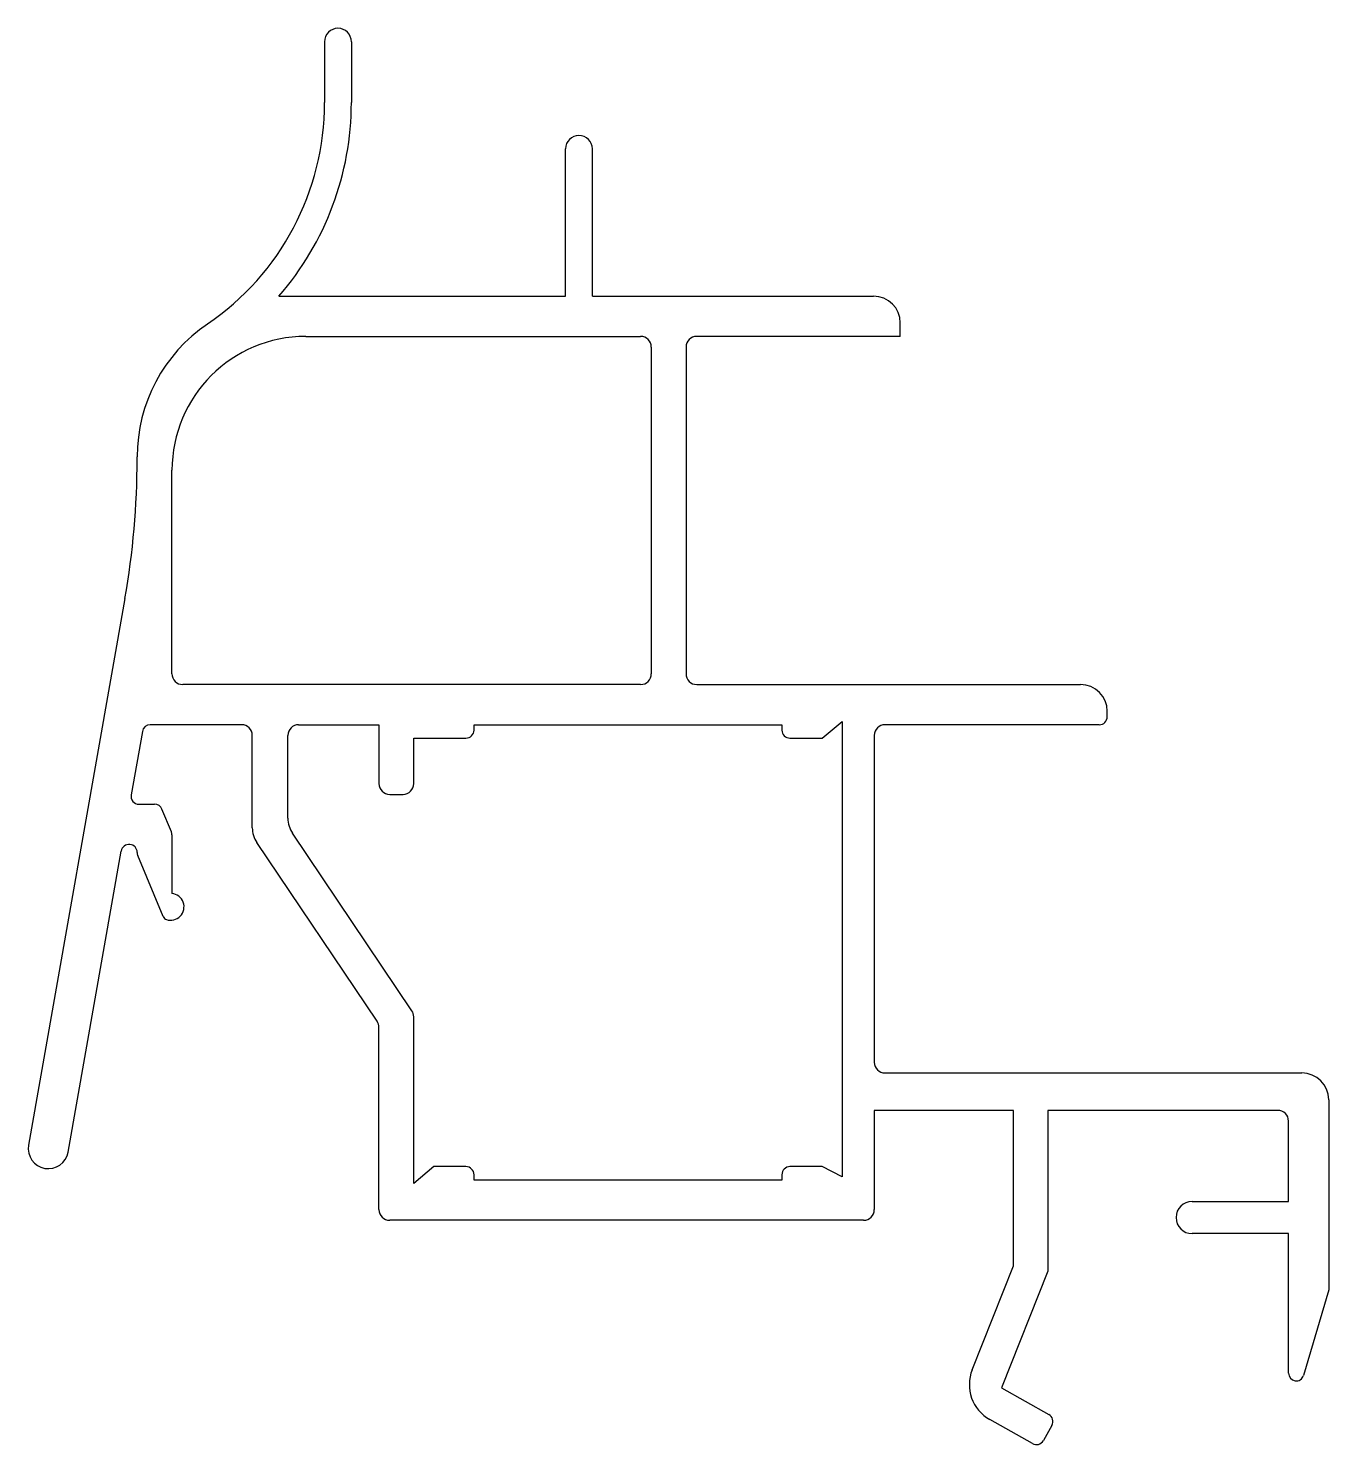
# Model space of a CAD drawing. Extents: x 2042.4 to 2090.9, y 1749.3 to 1802.2.
import ezdxf

# ---------------------------------------------------------------- set-up
doc = ezdxf.new("R2010")
doc.units = 0
doc.layers.get('0').update_dxf_attribs({"linetype": 'CONTINUOUS'})

msp = doc.modelspace()

# ---------------------------------------------------------------- linework, layer by layer
for p, q in [((2053.432, 1801.653), (2053.432, 1799.382)), ((2054.432, 1801.653), (2054.432, 1799.382)), ((2062.432, 1792.153), (2062.432, 1797.653)), ((2063.432, 1792.153), (2063.432, 1797.653)), ((2051.724, 1792.153), (2062.432, 1792.153)), ((2063.432, 1792.153), (2073.932, 1792.153)), ((2074.932, 1790.653), (2074.932, 1791.153)), ((2052.732, 1790.653), (2065.232, 1790.653)), ((2074.932, 1790.653), (2067.332, 1790.653)), ((2065.632, 1790.253), (2065.632, 1778.053)), ((2066.932, 1790.253), (2066.932, 1778.053)), ((2046.432, 1786.078), (2046.432, 1786.153)), ((2047.732, 1778.053), (2047.732, 1785.653)), ((2045.977, 1780.868), (2042.378, 1760.458)), ((2065.232, 1777.653), (2048.132, 1777.653)), ((2067.332, 1777.653), (2081.662, 1777.653)), ((2072.012, 1775.653), (2072.762, 1776.277)), ((2072.762, 1776.277), (2072.762, 1759.277)), ((2082.662, 1776.453), (2082.662, 1776.653)), ((2046.625, 1775.905), (2046.207, 1773.537)), ((2050.332, 1776.153), (2046.92, 1776.153)), ((2050.732, 1772.309), (2050.732, 1775.753)), ((2052.062, 1772.661), (2052.062, 1775.753)), ((2052.462, 1776.153), (2055.462, 1776.153)), ((2055.462, 1776.153), (2055.462, 1773.953)), ((2059.012, 1775.953), (2059.012, 1776.153)), ((2059.012, 1776.153), (2070.512, 1776.153)), ((2070.512, 1776.153), (2070.512, 1775.953)), ((2073.962, 1775.753), (2073.962, 1763.553)), ((2082.362, 1776.153), (2074.362, 1776.153)), ((2056.762, 1773.953), (2056.762, 1775.653)), ((2056.762, 1775.653), (2058.712, 1775.653)), ((2070.812, 1775.653), (2072.012, 1775.653)), ((2046.502, 1773.185), (2047.082, 1773.185)), ((2055.862, 1773.553), (2056.362, 1773.553)), ((2047.709, 1772.158), (2047.359, 1773)), ((2047.732, 1772.043), (2047.732, 1769.851)), ((2056.694, 1765.476), (2052.233, 1772.102)), ((2055.394, 1765.079), (2050.903, 1771.75)), ((2043.855, 1760.197), (2045.837, 1771.438)), ((2047.403, 1768.992), (2046.455, 1771.267)), ((2056.762, 1759.029), (2056.762, 1765.252)), ((2055.462, 1758.053), (2055.462, 1764.856)), ((2074.362, 1763.153), (2089.932, 1763.153)), ((2090.932, 1762.153), (2090.932, 1755.053)), ((2073.962, 1761.753), (2073.962, 1758.053)), ((2079.162, 1761.753), (2073.962, 1761.753)), ((2079.162, 1755.953), (2079.162, 1761.753)), ((2080.442, 1761.753), (2080.442, 1755.753)), ((2089.032, 1761.753), (2080.442, 1761.753)), ((2089.432, 1758.353), (2089.432, 1761.353)), ((2057.512, 1759.653), (2056.762, 1759.029)), ((2058.712, 1759.653), (2057.512, 1759.653)), ((2059.012, 1759.153), (2059.012, 1759.353)), ((2070.512, 1759.353), (2070.512, 1759.153)), ((2072.012, 1759.653), (2070.812, 1759.653)), ((2072.762, 1759.277), (2072.012, 1759.653)), ((2070.512, 1759.153), (2059.012, 1759.153)), ((2085.832, 1758.353), (2089.432, 1758.353)), ((2073.562, 1757.653), (2055.862, 1757.653)), ((2089.432, 1757.153), (2085.832, 1757.153)), ((2089.432, 1751.939), (2089.432, 1757.153)), ((2077.618, 1752.069), (2079.162, 1755.953)), ((2080.442, 1755.753), (2078.711, 1751.397)), ((2090.932, 1755.053), (2089.993, 1751.858)), ((2078.711, 1751.397), (2080.481, 1750.401)), ((2079.868, 1749.312), (2078.277, 1750.207)), ((2080.595, 1749.992), (2080.276, 1749.426))]:
    msp.add_line(p, q)
for centre, radius, start, end in [((2053.932, 1801.653), 0.5, 0, 180), ((2043.432, 1799.382), 10, 304.2289, 0), ((2043.432, 1799.382), 11, 318.9164, 0), ((2062.932, 1797.653), 0.5, 0, 180), ((2073.932, 1791.153), 1, 0, 90), ((2052.432, 1786.153), 6, 124.2289, 180), ((2052.732, 1785.653), 5, 90, 180), ((2065.232, 1790.253), 0.4, 0, 90), ((2067.332, 1790.253), 0.4, 90, 180), ((2016.432, 1786.078), 30, 350, 360), ((2048.132, 1778.053), 0.4, 180, 270), ((2065.232, 1778.053), 0.4, 270, 0), ((2067.332, 1778.053), 0.4, 180, 270), ((2081.662, 1776.653), 1, 0, 90), ((2082.362, 1776.453), 0.3, 270, 0), ((2046.92, 1775.853), 0.3, 90, 170), ((2050.332, 1775.753), 0.4, 0, 90), ((2052.462, 1775.753), 0.4, 90, 180), ((2058.712, 1775.953), 0.3, 270, 0), ((2070.812, 1775.953), 0.3, 180, 270), ((2074.362, 1775.753), 0.4, 90, 180), ((2055.862, 1773.953), 0.4, 180, 270), ((2056.362, 1773.953), 0.4, 270, 360), ((2046.502, 1773.485), 0.3, 170, 270), ((2047.082, 1772.885), 0.3, 22.6, 90), ((2053.062, 1772.661), 1, 180, 213.9497), ((2047.432, 1772.043), 0.3, 0, 22.6), ((2051.732, 1772.309), 1, 180, 213.9497), ((2046.132, 1771.386), 0.3, 359.6634, 170), ((2046.732, 1771.382), 0.3, 179.6634, 202.6), ((2047.682, 1769.353), 0.5, 251.5013, 84.2608), ((2047.587, 1769.069), 0.2, 202.6, 251.5013), ((2056.362, 1765.252), 0.4, 0, 33.9497), ((2055.062, 1764.856), 0.4, 0, 33.9497), ((2074.362, 1763.553), 0.4, 180, 270), ((2089.932, 1762.153), 1, 0, 90), ((2089.032, 1761.353), 0.4, 0, 90), ((2043.116, 1760.328), 0.75, 170, 350), ((2058.712, 1759.353), 0.3, 0, 90), ((2070.812, 1759.353), 0.3, 90, 180), ((2085.832, 1757.753), 0.6, 90, 270), ((2055.862, 1758.053), 0.4, 180, 270), ((2073.562, 1758.053), 0.4, 270, 360), ((2079.012, 1751.515), 1.5, 158.3245, 240.6245), ((2089.718, 1751.939), 0.286, 180, 343.6105), ((2080.334, 1750.14), 0.3, 330.6245, 60.6245), ((2080.015, 1749.573), 0.3, 240.6245, 330.6245)]:
    msp.add_arc(centre, radius, start, end)

doc.saveas('drawing.dxf')
